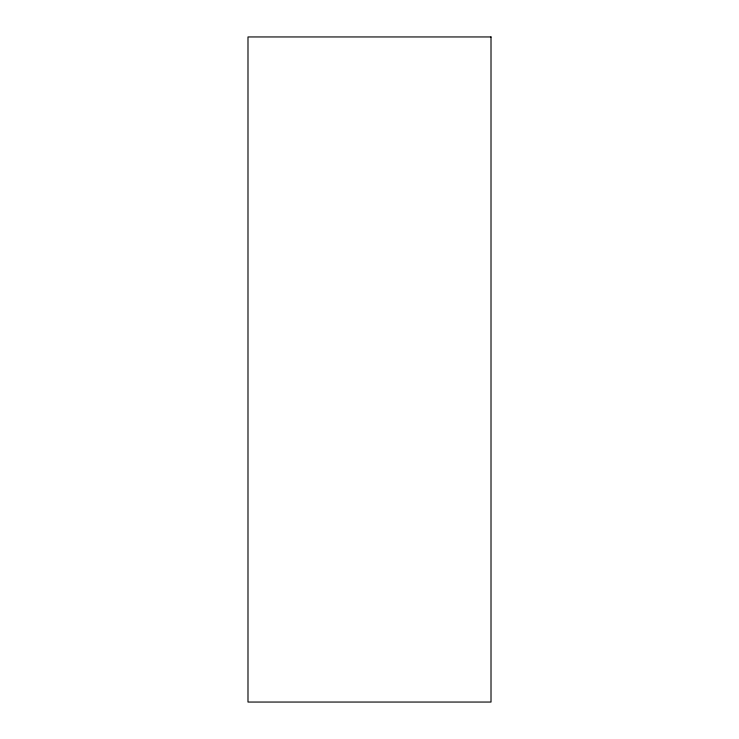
<?xml version="1.0" encoding="UTF-8"?>
<svg xmlns="http://www.w3.org/2000/svg" width="739" height="739" viewBox="0 0 739 739"><rect width="100%" height="100%" fill="white"/><g stroke="black" fill="none" stroke-linecap="round" stroke-linejoin="round"><path stroke-width="1.11" d="M491.01 36.95L247.99 36.95L247.99 702.05L491.01 702.05L491.01 36.95"/></g></svg>
